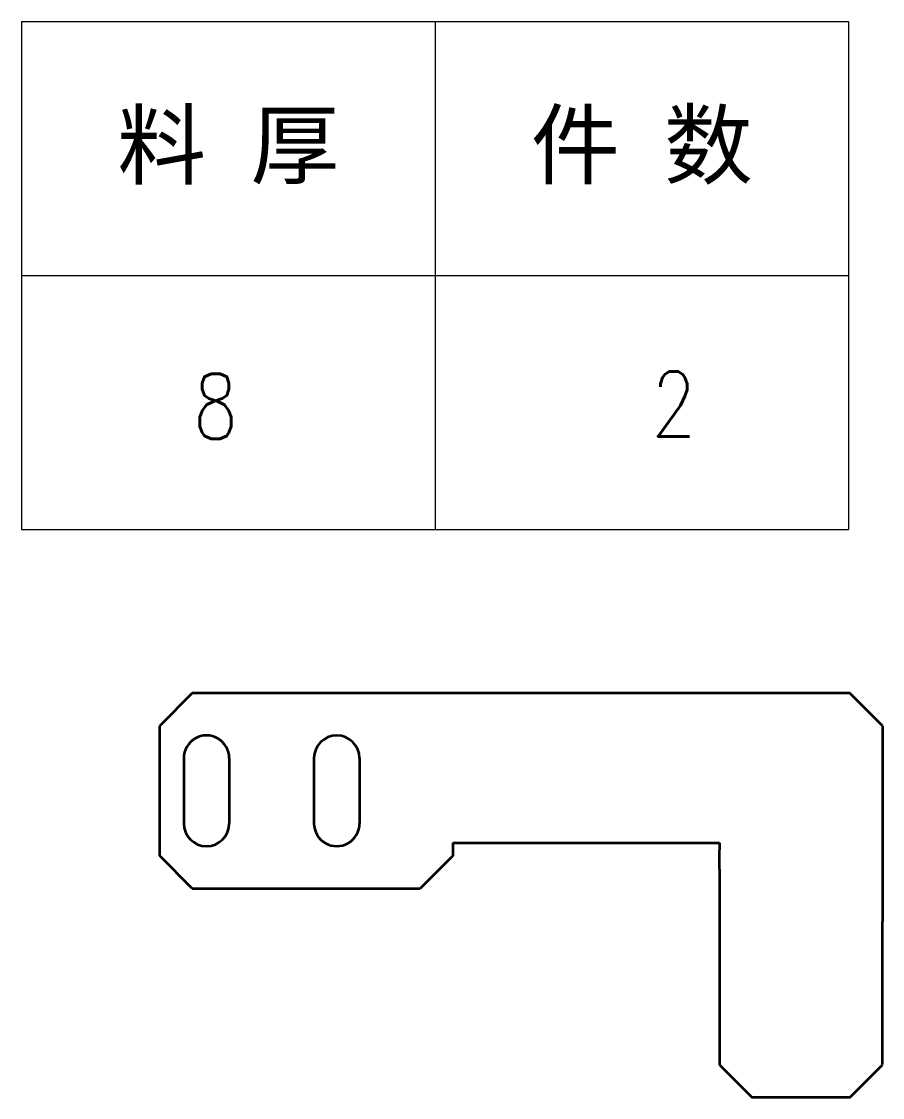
# Model space of a CAD drawing. Header units: millimetres. Extents: x -117902 to -117482, y -76972 to -76378.
# Drawn here: x -117802.5 to -117670.3, y -76543.1 to -76377.8 of the extents above; entities that cross this region are included whole.
import ezdxf
from ezdxf.enums import TextEntityAlignment as Align

# ---------------------------------------------------------------- set-up
doc = ezdxf.new("R2010")
doc.units = ezdxf.units.MM
doc.header["$LTSCALE"] = 0.5
doc.layers.add('DIM', color=3, linetype='Continuous', lineweight=20)
doc.layers.add('粗实线', color=7, linetype='Continuous', lineweight=35)
doc.styles.add('DIM', font='romans.shx', dxfattribs={"width": 0.8, "bigfont": 'bigfont.shx'})
doc.styles.get("Standard").update_dxf_attribs({"font": 'simplex.shx'})

# ---------------------------------------------------------------- blocks, each defined once
blk = doc.blocks.new('*T33')
at = {"color": 0, "linetype": 'ByBlock', "lineweight": -2, "transparency": 16777216}
for p, q in [((0, 0), (127, 0)), ((0, 0), (0, -78)), ((63.5, 0), (63.5, -78)), ((127, 0), (127, -78)), ((0, -39), (127, -39)), ((0, -78), (127, -78))]:
    blk.add_line(p, q, dxfattribs=at)
at = {"color": 0, "transparency": 16777216, "char_height": 10, "width": 60.5, "attachment_point": 5}
for s, insert in [('{\\fSimSun|b0|i0|c134|p2;料 厚}', (31.75, -19.5)), ('{\\fSimSun|b0|i0|c134|p2;件 数}', (95.25, -19.5))]:
    blk.add_mtext(s, dxfattribs=dict(at, insert=insert))
blk = doc.blocks.new('拆图参数')
blk.add_blockref('*T33', (-63.5, 78))
at = {"style": 'DIM', "width": 0.8}
blk.add_attdef('6', text='', height=10, dxfattribs=at).set_placement((-37.13, 18.91), align=Align.MIDDLE_LEFT)
blk.add_attdef('1', text='', height=10, dxfattribs=at).set_placement((36.65, 19.27), align=Align.MIDDLE_CENTER)

msp = doc.modelspace()

# ---------------------------------------------------------------- linework, layer by layer
at = {"layer": '粗实线', "ltscale": 0.176777}
for p, q in [((-117776.25, -76480.995), (-117781.25, -76485.995)), ((-117670.275, -76485.995), (-117675.275, -76480.995)), ((-117776.25, -76510.995), (-117781.25, -76505.995)), ((-117736.25, -76505.995), (-117741.25, -76510.995))]:
    msp.add_line(p, q, dxfattribs=at)
at = {"layer": '粗实线'}
for p, q in [((-117675.275, -76480.995), (-117776.25, -76480.995)), ((-117781.25, -76505.995), (-117781.25, -76485.995)), ((-117736.25, -76503.995), (-117695.275, -76503.995)), ((-117776.25, -76510.995), (-117741.25, -76510.995)), ((-117670.275, -76538.053), (-117670.275, -76516.053)), ((-117695.275, -76538.095), (-117690.275, -76543.095)), ((-117675.275, -76543.095), (-117690.275, -76543.095))]:
    msp.add_line(p, q, dxfattribs=at)
at = {"layer": '粗实线', "ltscale": 0.476456}
msp.add_line((-117670.275, -76485.995), (-117670.275, -76516.053), dxfattribs=at)
at = {"layer": '粗实线', "ltscale": 0.25}
for p, q in [((-117777.568, -76490.995), (-117777.568, -76500.995)), ((-117770.568, -76490.995), (-117770.568, -76500.995)), ((-117757.568, -76490.995), (-117757.568, -76500.995)), ((-117750.568, -76490.995), (-117750.568, -76500.995))]:
    msp.add_line(p, q, dxfattribs=at)
at = {"layer": '粗实线', "ltscale": 0.05}
msp.add_line((-117736.25, -76503.995), (-117736.25, -76505.995), dxfattribs=at)
at = {"layer": '粗实线', "ltscale": 0.026456}
msp.add_line((-117695.275, -76503.995), (-117695.275, -76505.053), dxfattribs=at)
at = {"layer": '粗实线', "ltscale": 0.053033}
msp.add_line((-117695.275, -76507.175), (-117695.275, -76505.053), dxfattribs=at)
at = {"layer": '粗实线', "ltscale": 0.021967}
msp.add_line((-117695.275, -76508.053), (-117695.275, -76507.175), dxfattribs=at)
at = {"layer": '粗实线', "ltscale": 0.2}
for p, q in [((-117695.275, -76508.053), (-117695.275, -76538.095)), ((-117675.275, -76543.095), (-117670.275, -76538.095))]:
    msp.add_line(p, q, dxfattribs=at)
at = {"layer": '粗实线'}
for centre, start, end in [((-117774.068, -76490.995), 0, 180.00001), ((-117754.068, -76490.995), 360, 179.99999), ((-117774.068, -76500.995), 180.00001, 360), ((-117754.068, -76500.995), 179.99999, 360)]:
    msp.add_arc(centre, 3.5, start, end, dxfattribs=at)

# ---------------------------------------------------------------- block references
at = {"layer": 'DIM'}
msp.add_blockref('拆图参数', (-117738.971, -76455.849), dxfattribs=at).add_auto_attribs({'1': '2', '6': '8'})

doc.saveas('drawing.dxf')
